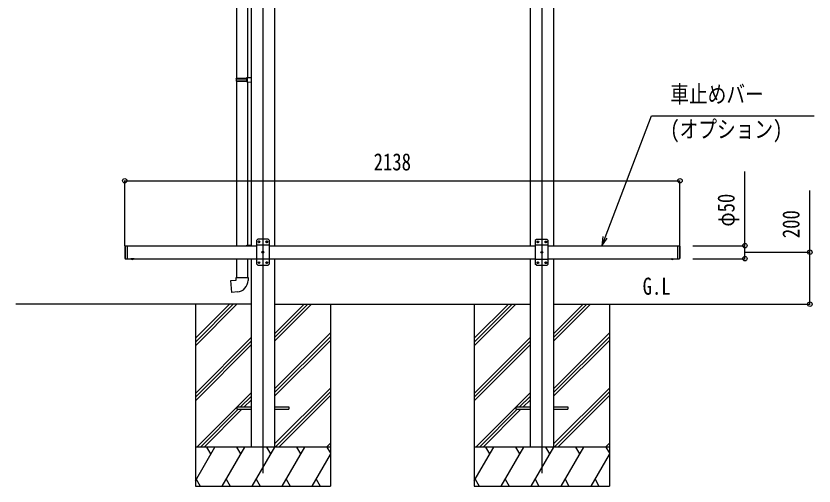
# Model space of a CAD drawing. Units: millimetres, scale not verified. Extents: x -8410 to 8410, y -5940 to 5940.
# Drawn here: x -1261 to 1812, y -3550 to -1741 of the extents above; entities that cross this region are included whole.
import ezdxf
from ezdxf.enums import TextEntityAlignment as Align

# ---------------------------------------------------------------- set-up
doc = ezdxf.new("R2010")
doc.units = ezdxf.units.MM
doc.header["$LTSCALE"] = 30
for name, color, linetype in [('0-2_USER1', 3, 'Continuous'), ('0-3_YKK_12', 2, 'Continuous'), ('0-4_YKK_13', 4, 'Continuous'), ('0-5_YKK_A1', 4, 'Continuous'), ('0-6_YKK_D', 6, 'Continuous')]:
    doc.layers.add(name, color=color, linetype=linetype)
doc.styles.add('ＭＳ ゴシック', font='')
doc.styles.get('ＭＳ ゴシック').set_extended_font_data('MS Gothic')

msp = doc.modelspace()

# ---------------------------------------------------------------- linework, layer by layer
at = {"layer": '0-3_YKK_12'}
for p, q in [((-309.96, -750), (-309.96, -3500)), ((764.04, -750), (764.04, -3500))]:
    msp.add_line(p, q, dxfattribs=at)
at = {"layer": '0-4_YKK_13'}
for p, q in [((-411.16, -1236.05), (-411.16, -1980.24)), ((-369.16, -1238.61), (-369.16, -1977.68)), ((-413.16, -1982.24), (-412.16, -1980.24)), ((-413.16, -1982.24), (-369.16, -1982.24)), ((-413.16, -1982.24), (-413.16, -1990.24)), ((-413.16, -1990.24), (-369.16, -1990.24)), ((-413.16, -1990.24), (-412.16, -1992.24)), ((-412.16, -1980.24), (-369.16, -1980.24)), ((-412.16, -1992.24), (-369.16, -1992.24)), ((-411.16, -1992.24), (-411.16, -2625)), ((-373.64, -1982.24), (-374.07, -1980.24)), ((-371.16, -1977.74), (-355.16, -1977.27)), ((-371.16, -1979.74), (-371.16, -1977.74)), ((-371.16, -1979.74), (-369.16, -1979.74)), ((-371.16, -1994.74), (-371.16, -1992.74)), ((-371.16, -1994.74), (-355.16, -1995.21)), ((-369.16, -1994.8), (-369.19, -2622.84)), ((-355.16, -1977.27), (-355.16, -1995.21)), ((-329.96, -2600), (-334.96, -2605)), ((-334.96, -2605), (-334.96, -2695)), ((-289.96, -2600), (-329.96, -2600)), ((-326.22, -2609.58), (-327.06, -2609.58)), ((-323.7, -2610.42), (-322.86, -2610.42)), ((-296.22, -2609.58), (-297.06, -2609.58)), ((-293.7, -2610.42), (-292.86, -2610.42)), ((-289.96, -2600), (-284.96, -2605)), ((-284.96, -2695), (-284.96, -2605)), ((744.04, -2600.53), (739.04, -2605.53)), ((739.04, -2605.53), (739.04, -2695.53)), ((784.04, -2600.53), (744.04, -2600.53)), ((747.78, -2610.11), (746.94, -2610.11)), ((750.3, -2610.95), (751.14, -2610.95)), ((777.78, -2610.11), (776.94, -2610.11)), ((780.3, -2610.95), (781.14, -2610.95)), ((784.04, -2600.53), (789.04, -2605.53)), ((789.04, -2695.53), (789.04, -2605.53)), ((-841.96, -2627), (-841.96, -2673)), ((-839.96, -2625), (-839.96, -2675)), ((-831.96, -2625), (-831.96, -2675)), ((-371.16, -2622.9), (-355.16, -2622.43)), ((-371.16, -2624.9), (-371.16, -2622.9)), ((-371.16, -2624.9), (-369.16, -2624.9)), ((-355.16, -2622.43), (-355.16, -2625)), ((-284.96, -2622.7), (-334.96, -2622.7)), ((-190.16, -2625), (-190.16, -2624.9)), ((789.04, -2623.23), (739.04, -2623.23)), ((1286.04, -2625), (1286.04, -2675)), ((1286.04, -2625), (1294.04, -2625)), ((1294.04, -2625), (1294.04, -2675)), ((1296.04, -2627), (1294.04, -2625)), ((1296.04, -2627), (1296.04, -2673)), ((-841.96, -2673), (-839.96, -2675)), ((-311.22, -2649.58), (-312.06, -2649.58)), ((-308.7, -2650.42), (-307.86, -2650.42)), ((762.78, -2650.11), (761.94, -2650.11)), ((765.3, -2650.95), (766.14, -2650.95)), ((1296.04, -2673), (1294.04, -2675)), ((-839.96, -2675), (-829.96, -2675)), ((-806.06, -2675), (-817.86, -2675)), ((-817.86, -2675), (-817.86, -2675.51)), ((-806.06, -2675), (-817.86, -2675)), ((-817.86, -2675), (-817.86, -2675.51)), ((-806.06, -2675.51), (-817.86, -2675.51)), ((-806.06, -2675.51), (-817.86, -2675.51)), ((-809.46, -2675), (-814.46, -2675)), ((-809.46, -2675), (-814.46, -2675)), ((-806.06, -2675), (-806.06, -2675.51)), ((-806.06, -2675), (-806.06, -2675.51)), ((-411.16, -2675), (-411.16, -2747.4)), ((-369.16, -2675), (-369.16, -2747.4)), ((-284.96, -2677.3), (-334.96, -2677.3)), ((-329.96, -2700), (-334.96, -2695)), ((-329.96, -2700), (-289.96, -2700)), ((-326.22, -2689.58), (-327.06, -2689.58)), ((-323.7, -2690.42), (-322.86, -2690.42)), ((-296.22, -2689.58), (-297.06, -2689.58)), ((-293.7, -2690.42), (-292.86, -2690.42)), ((-289.96, -2700), (-284.96, -2695)), ((789.04, -2677.83), (739.04, -2677.83)), ((744.04, -2700.53), (739.04, -2695.53)), ((744.04, -2700.53), (784.04, -2700.53)), ((747.78, -2690.11), (746.94, -2690.11)), ((750.3, -2690.95), (751.14, -2690.95)), ((777.78, -2690.11), (776.94, -2690.11)), ((780.3, -2690.95), (781.14, -2690.95)), ((784.04, -2700.53), (789.04, -2695.53)), ((1260.14, -2675), (1271.94, -2675)), ((1260.14, -2675), (1260.14, -2675.51)), ((1260.14, -2675.51), (1271.94, -2675.51)), ((1263.54, -2675), (1268.54, -2675)), ((1271.94, -2675), (1271.94, -2675.51)), ((1286.04, -2675), (1294.04, -2675)), ((-413.16, -2747.4), (-367.16, -2747.4)), ((-413.16, -2757.4), (-413.16, -2747.4)), ((-367.16, -2747.4), (-367.16, -2758.32)), ((-409.96, -3245.5), (-409.96, -3254.5)), ((-409.96, -3245.5), (-355.16, -3245.5)), ((-409.96, -3254.5), (-355.16, -3254.5)), ((-264.76, -3245.5), (-209.96, -3245.5)), ((-264.76, -3254.5), (-209.96, -3254.5)), ((-209.96, -3245.5), (-209.96, -3254.5)), ((664.04, -3245.5), (664.04, -3254.5)), ((664.04, -3245.5), (718.84, -3245.5)), ((664.04, -3254.5), (718.84, -3254.5)), ((809.24, -3245.5), (864.04, -3245.5)), ((809.24, -3254.5), (864.04, -3254.5)), ((864.04, -3245.5), (864.04, -3254.5))]:
    msp.add_line(p, q, dxfattribs=at)
for points in [[(-373.64, -1982.24), (-373.64, -1990.24), (-374.07, -1992.24)], [(-371.16, -1992.74), (-369.16, -1992.74), (-369.16, -1979.74)], [(-327.06, -2609.58), (-327.06, -2610.42), (-326.22, -2610.42)], [(-324.54, -2608.74), (-324.54, -2607.9), (-325.38, -2607.9), (-325.38, -2608.74)], [(-325.38, -2611.26), (-325.38, -2612.1), (-324.54, -2612.1), (-324.54, -2611.26)], [(-322.86, -2610.42), (-322.86, -2609.58), (-323.7, -2609.58)], [(-297.06, -2609.58), (-297.06, -2610.42), (-296.22, -2610.42)], [(-294.54, -2608.74), (-294.54, -2607.9), (-295.38, -2607.9), (-295.38, -2608.74)], [(-295.38, -2611.26), (-295.38, -2612.1), (-294.54, -2612.1), (-294.54, -2611.26)], [(-292.86, -2610.42), (-292.86, -2609.58), (-293.7, -2609.58)], [(746.94, -2610.11), (746.94, -2610.95), (747.78, -2610.95)], [(749.46, -2609.27), (749.46, -2608.43), (748.62, -2608.43), (748.62, -2609.27)], [(748.62, -2611.79), (748.62, -2612.63), (749.46, -2612.63), (749.46, -2611.79)], [(751.14, -2610.95), (751.14, -2610.11), (750.3, -2610.11)], [(776.94, -2610.11), (776.94, -2610.95), (777.78, -2610.95)], [(779.46, -2609.27), (779.46, -2608.43), (778.62, -2608.43), (778.62, -2609.27)], [(778.62, -2611.79), (778.62, -2612.63), (779.46, -2612.63), (779.46, -2611.79)], [(781.14, -2610.95), (781.14, -2610.11), (780.3, -2610.11)], [(-841.96, -2627), (-839.96, -2625), (-829.96, -2625)], [(-312.06, -2649.58), (-312.06, -2650.42), (-311.22, -2650.42)], [(-309.54, -2648.74), (-309.54, -2647.9), (-310.38, -2647.9), (-310.38, -2648.74)], [(-310.38, -2651.26), (-310.38, -2652.1), (-309.54, -2652.1), (-309.54, -2651.26)], [(-307.86, -2650.42), (-307.86, -2649.58), (-308.7, -2649.58)], [(761.94, -2650.11), (761.94, -2650.95), (762.78, -2650.95)], [(764.46, -2649.27), (764.46, -2648.43), (763.62, -2648.43), (763.62, -2649.27)], [(763.62, -2651.79), (763.62, -2652.63), (764.46, -2652.63), (764.46, -2651.79)], [(766.14, -2650.95), (766.14, -2650.11), (765.3, -2650.11)], [(-814.41, -2677.71), (-813.11, -2675.05), (-811.96, -2674.44)], [(-814.41, -2677.71), (-813.11, -2675.05), (-811.96, -2674.44)], [(-809.51, -2677.71), (-810.81, -2675.05), (-811.96, -2674.44)], [(-809.51, -2677.71), (-810.81, -2675.05), (-811.96, -2674.44)], [(-327.06, -2689.58), (-327.06, -2690.42), (-326.22, -2690.42)], [(-324.54, -2688.74), (-324.54, -2687.9), (-325.38, -2687.9), (-325.38, -2688.74)], [(-325.38, -2691.26), (-325.38, -2692.1), (-324.54, -2692.1), (-324.54, -2691.26)], [(-322.86, -2690.42), (-322.86, -2689.58), (-323.7, -2689.58)], [(-297.06, -2689.58), (-297.06, -2690.42), (-296.22, -2690.42)], [(-294.54, -2688.74), (-294.54, -2687.9), (-295.38, -2687.9), (-295.38, -2688.74)], [(-295.38, -2691.26), (-295.38, -2692.1), (-294.54, -2692.1), (-294.54, -2691.26)], [(-292.86, -2690.42), (-292.86, -2689.58), (-293.7, -2689.58)], [(746.94, -2690.11), (746.94, -2690.95), (747.78, -2690.95)], [(749.46, -2689.27), (749.46, -2688.43), (748.62, -2688.43), (748.62, -2689.27)], [(748.62, -2691.79), (748.62, -2692.63), (749.46, -2692.63), (749.46, -2691.79)], [(751.14, -2690.95), (751.14, -2690.11), (750.3, -2690.11)], [(776.94, -2690.11), (776.94, -2690.95), (777.78, -2690.95)], [(779.46, -2689.27), (779.46, -2688.43), (778.62, -2688.43), (778.62, -2689.27)], [(778.62, -2691.79), (778.62, -2692.63), (779.46, -2692.63), (779.46, -2691.79)], [(781.14, -2690.95), (781.14, -2690.11), (780.3, -2690.11)], [(1263.59, -2677.71), (1264.89, -2675.05), (1266.04, -2674.44)], [(1268.49, -2677.71), (1267.19, -2675.05), (1266.04, -2674.44)], [(-408.24, -2803.15), (-429.07, -2804.97), (-433.08, -2759.15), (-413.16, -2757.4)]]:
    msp.add_lwpolyline(points, dxfattribs=at)
for centre in [(-324.96, -2610), (-294.96, -2610), (749.04, -2610.53), (779.04, -2610.53), (-309.96, -2650), (764.04, -2650.53), (-324.96, -2690), (-294.96, -2690), (749.04, -2690.53), (779.04, -2690.53)]:
    msp.add_circle(centre, 3.5, dxfattribs=at)
for centre, radius, start, end in [((-326.22, -2608.74), 0.84, 270, 0), ((-326.22, -2611.26), 0.84, 0, 90), ((-323.7, -2608.74), 0.84, 180, 270), ((-323.7, -2611.26), 0.84, 90, 180), ((-296.22, -2608.74), 0.84, 270, 0), ((-296.22, -2611.26), 0.84, 0, 90), ((-293.7, -2608.74), 0.84, 180, 270), ((-293.7, -2611.26), 0.84, 90, 180), ((747.78, -2609.27), 0.84, 270, 0), ((747.78, -2611.79), 0.84, 0, 90), ((750.3, -2609.27), 0.84, 180, 270), ((750.3, -2611.79), 0.84, 90, 180), ((777.78, -2609.27), 0.84, 270, 0), ((777.78, -2611.79), 0.84, 0, 90), ((780.3, -2609.27), 0.84, 180, 270), ((780.3, -2611.79), 0.84, 90, 180), ((-311.22, -2648.74), 0.84, 270, 0), ((-311.22, -2651.26), 0.84, 0, 90), ((-308.7, -2648.74), 0.84, 180, 270), ((-308.7, -2651.26), 0.84, 90, 180), ((762.78, -2649.27), 0.84, 270, 0), ((762.78, -2651.79), 0.84, 0, 90), ((765.3, -2649.27), 0.84, 180, 270), ((765.3, -2651.79), 0.84, 90, 180), ((-811.96, -2670.08), 8.02, 222.61678, 317.38322), ((-811.96, -2670.08), 8.02, 222.61678, 317.38322), ((-326.22, -2688.74), 0.84, 270, 0), ((-326.22, -2691.26), 0.84, 0, 90), ((-323.7, -2688.74), 0.84, 180, 270), ((-323.7, -2691.26), 0.84, 90, 180), ((-296.22, -2688.74), 0.84, 270, 0), ((-296.22, -2691.26), 0.84, 0, 90), ((-293.7, -2688.74), 0.84, 180, 270), ((-293.7, -2691.26), 0.84, 90, 180), ((747.78, -2689.27), 0.84, 270, 0), ((747.78, -2691.79), 0.84, 0, 90), ((750.3, -2689.27), 0.84, 180, 270), ((750.3, -2691.79), 0.84, 90, 180), ((777.78, -2689.27), 0.84, 270, 0), ((777.78, -2691.79), 0.84, 0, 90), ((780.3, -2689.27), 0.84, 180, 270), ((780.3, -2691.79), 0.84, 90, 180), ((1266.04, -2670.08), 8.02, 222.61678, 317.38322), ((-412.16, -2758.32), 45, 275, 0)]:
    msp.add_arc(centre, radius, start, end, dxfattribs=at)
at = {"layer": '0-5_YKK_A1'}
for p, q in [((-355.16, -923.62), (-355.16, -2625)), ((-264.76, -923.62), (-264.76, -2625)), ((718.84, -923.62), (718.84, -2625)), ((809.24, -923.62), (809.24, -2625)), ((-831.96, -2625), (-334.96, -2625)), ((-284.96, -2625), (739.04, -2625)), ((789.04, -2625), (1286.04, -2625)), ((-831.96, -2675), (-334.96, -2675)), ((-355.16, -2675), (-355.16, -3400)), ((-284.96, -2675), (739.04, -2675)), ((-264.76, -2675), (-264.76, -3400)), ((718.84, -2675), (718.84, -3400)), ((789.04, -2675), (1286.04, -2675)), ((809.24, -2675), (809.24, -3400)), ((-355.16, -2850), (-1260.64, -2850)), ((-569.96, -2850), (-569.96, -3550)), ((-569.96, -2981.5), (-438.46, -2850)), ((-569.96, -2995.64), (-424.31, -2850)), ((-569.96, -3009.78), (-410.17, -2850)), ((-264.76, -2850), (718.84, -2850)), ((-264.76, -2991.93), (-122.83, -2850)), ((-264.76, -2977.79), (-136.97, -2850)), ((-264.76, -2963.64), (-151.11, -2850)), ((-49.96, -2850), (-49.96, -3550)), ((504.04, -2850), (504.04, -3550)), ((504.04, -2981.5), (635.54, -2850)), ((504.04, -2995.64), (649.69, -2850)), ((504.04, -3009.79), (663.83, -2850)), ((809.24, -2850), (1523.04, -2850)), ((809.24, -2991.93), (951.17, -2850)), ((809.24, -2977.79), (937.03, -2850)), ((809.24, -2963.65), (922.89, -2850)), ((1024.04, -2850), (1024.04, -3550)), ((-569.96, -3193.63), (-355.16, -2978.83)), ((-264.76, -3175.78), (-49.96, -2960.98)), ((-264.76, -3189.92), (-49.96, -2975.12)), ((504.04, -3193.63), (718.84, -2978.83)), ((809.24, -3175.78), (1024.04, -2960.98)), ((809.24, -3189.92), (1024.04, -2975.12)), ((-569.96, -3207.77), (-355.16, -2992.98)), ((-569.96, -3221.92), (-355.16, -3007.12)), ((-264.76, -3204.06), (-49.96, -2989.26)), ((504.04, -3207.77), (718.84, -2992.98)), ((504.04, -3221.92), (718.84, -3007.12)), ((809.24, -3204.06), (1024.04, -2989.26)), ((-564.2, -3400), (-355.16, -3190.96)), ((-264.76, -3387.91), (-49.96, -3173.11)), ((-262.71, -3400), (-49.96, -3187.25)), ((509.8, -3400), (718.84, -3190.97)), ((809.24, -3387.91), (1024.04, -3173.11)), ((811.29, -3400), (1024.04, -3187.25)), ((-395.55, -3245.5), (-355.16, -3205.11)), ((-381.41, -3245.5), (-355.16, -3219.25)), ((-248.57, -3400), (-49.96, -3201.39)), ((678.45, -3245.5), (718.84, -3205.11)), ((692.59, -3245.5), (718.84, -3219.25)), ((825.43, -3400), (1024.04, -3201.39)), ((-550.05, -3400), (-404.55, -3254.5)), ((-535.91, -3400), (-390.41, -3254.5)), ((523.95, -3400), (669.45, -3254.5)), ((538.09, -3400), (683.59, -3254.5)), ((-49.96, -3400), (-569.96, -3400)), ((-569.96, -3529.51), (-495.18, -3400)), ((-510.18, -3425.98), (-525.19, -3400)), ((-466.32, -3550), (-379.71, -3400)), ((-394.71, -3425.98), (-409.72, -3400)), ((-350.85, -3550), (-264.24, -3400)), ((-279.24, -3425.98), (-294.25, -3400)), ((-235.38, -3550), (-148.77, -3400)), ((-163.77, -3425.98), (-178.77, -3400)), ((-64.72, -3400), (-49.96, -3385.24)), ((-63.3, -3400), (-49.96, -3423.11)), ((-50.58, -3400), (-49.96, -3399.38)), ((1024.04, -3400), (504.04, -3400)), ((504.04, -3529.52), (578.82, -3400)), ((563.82, -3425.98), (548.81, -3400)), ((607.68, -3550), (694.29, -3400)), ((679.29, -3425.98), (664.28, -3400)), ((723.15, -3550), (809.76, -3400)), ((794.76, -3425.98), (779.75, -3400)), ((838.62, -3550), (925.23, -3400)), ((910.23, -3425.98), (895.23, -3400)), ((1009.28, -3400), (1024.04, -3385.24)), ((1010.7, -3400), (1024.04, -3423.11)), ((1023.42, -3400), (1024.04, -3399.38)), ((-119.91, -3550), (-49.96, -3428.85)), ((954.09, -3550), (1024.04, -3428.85)), ((-566.79, -3524.02), (-551.79, -3550)), ((-451.32, -3524.02), (-436.32, -3550)), ((-335.85, -3524.02), (-320.85, -3550)), ((-220.38, -3524.02), (-205.38, -3550)), ((-104.91, -3524.02), (-89.91, -3550)), ((507.21, -3524.02), (522.21, -3550)), ((622.68, -3524.02), (637.68, -3550)), ((738.15, -3524.02), (753.15, -3550)), ((853.62, -3524.02), (868.62, -3550)), ((969.09, -3524.02), (984.09, -3550)), ((-569.96, -3550), (-49.96, -3550)), ((504.04, -3550), (1024.04, -3550))]:
    msp.add_line(p, q, dxfattribs=at)
at = {"layer": '0-6_YKK_D'}
for p, q in [((-841.96, -2626), (-841.96, -2374)), ((-841.96, -2375), (1296.04, -2375)), ((1296.04, -2626), (1296.04, -2374)), ((1346.04, -2625), (1547.04, -2625)), ((1547.04, -2650), (1797.04, -2650)), ((1346.04, -2675), (1547.04, -2675)), ((1343.56, -2850), (1797.04, -2850))]:
    msp.add_line(p, q, dxfattribs=at)
for points in [[(995.47, -2625), (1007.61, -2593.24), (1186.53, -2125), (1812.12, -2125)], [(1546.04, -2675), (1546.04, -2625), (1546.04, -2339.4)], [(1796.04, -2850), (1796.04, -2650), (1796.04, -2412.8)], [(999.1, -2589.99), (995.47, -2625), (1016.12, -2596.49)]]:
    msp.add_lwpolyline(points, dxfattribs=at)
for centre in [(-841.96, -2375), (1296.04, -2375), (1546.04, -2625), (1796.04, -2650), (1546.04, -2675), (1796.04, -2850)]:
    msp.add_circle(centre, 8.5, dxfattribs=at)

# ---------------------------------------------------------------- texts
at = {"layer": '0-2_USER1', "style": 'ＭＳ ゴシック', "width": 0.8}
msp.add_text('G.L', height=65.98, dxfattribs=at).set_placement((1152.24, -2833.59), align=Align.BOTTOM_LEFT)
at = {"layer": '0-6_YKK_D', "style": 'ＭＳ ゴシック', "width": 0.8}
for s, p in [('車止めバー', (1258.53, -2094.49)), ('(オプション)', (1258.53, -2229.49)), ('2138', (116.64, -2355))]:
    msp.add_text(s, height=65.98, dxfattribs=at).set_placement(p, align=Align.BOTTOM_LEFT)
for s, p in [('φ50', (1526.04, -2551.4)), ('200', (1776.04, -2596))]:
    msp.add_text(s, height=65.98, rotation=90, dxfattribs=at).set_placement(p, align=Align.BOTTOM_LEFT)

doc.saveas('drawing.dxf')
